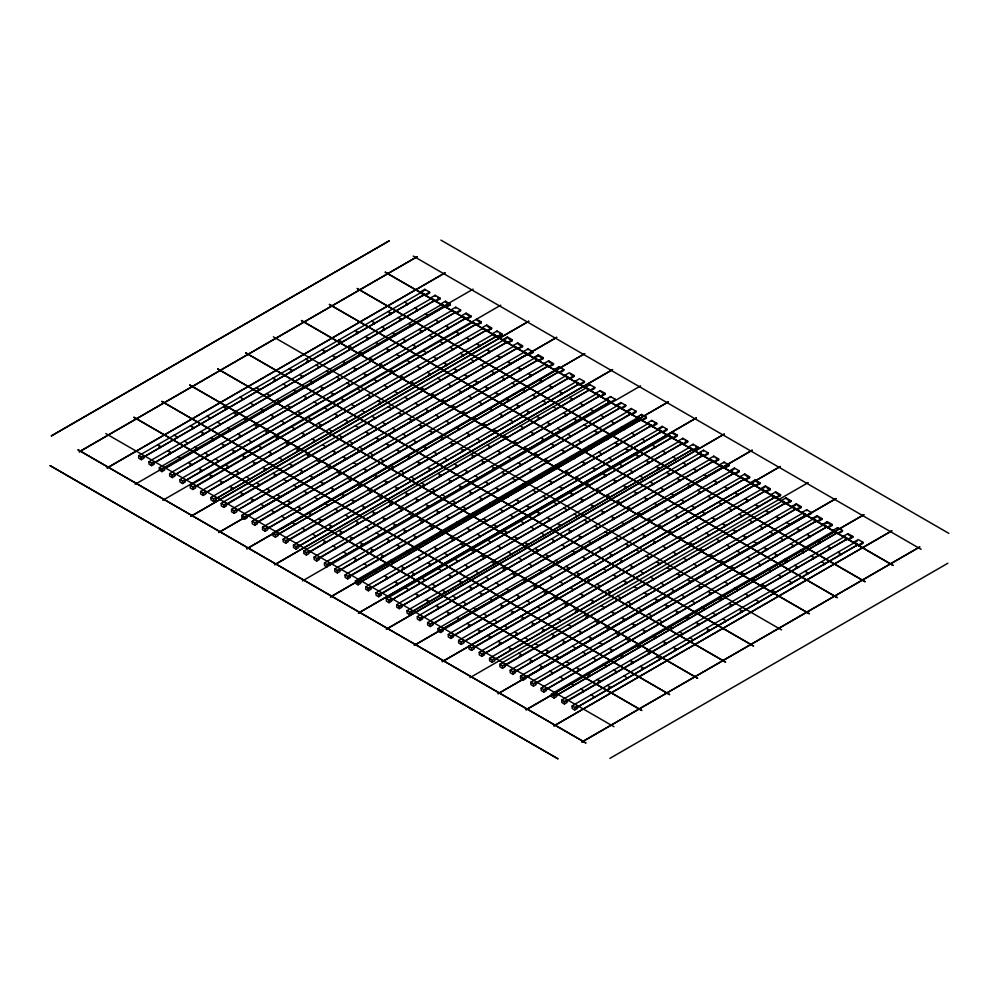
<?xml version="1.0" encoding="UTF-8"?>
<svg xmlns="http://www.w3.org/2000/svg" width="999" height="999" viewBox="0 0 999 999"><rect width="100%" height="100%" fill="white"/><g stroke="black" fill="none" stroke-linecap="round" stroke-linejoin="round"><path stroke-width="1.5" d="M176.286 438.224L177.41 437.075L174.051 435.139M209.228 419.205L210.339 418.069L206.993 416.133M186.613 444.18L187.725 443.044L184.378 441.108M242.158 400.187L243.281 399.051L239.935 397.115M219.543 425.162L220.667 424.026L217.307 422.09M252.485 406.143L253.596 405.007L250.25 403.072M207.255 456.093L208.366 454.957L205.02 453.022M285.414 387.125L286.538 385.989L283.192 384.053M217.57 462.05L218.681 460.914L215.334 458.978M318.356 368.119L319.48 366.97L316.121 365.035M295.741 393.094L296.853 391.945L293.506 390.01M250.512 443.032L251.623 441.895L248.276 439.96M351.298 349.101L352.41 347.964L349.063 346.029M328.683 374.076L329.795 372.927L326.448 371.004M283.441 424.026L284.565 422.877L281.206 420.941M361.613 355.057L362.737 353.921L359.378 351.985M424.438 294.455L143.357 457.23L424.438 294.455L421.079 292.52L138.699 455.731L138.699 458.204L141.309 459.702L143.906 458.204L143.906 455.731L141.309 457.23L138.699 455.731M316.383 405.007L317.495 403.871L314.148 401.935M293.768 429.982L294.88 428.846L291.533 426.91M248.526 479.932L249.65 478.783L246.291 476.848M394.555 336.039L395.666 334.902L392.32 332.967M434.752 300.424L153.671 463.199L434.752 300.424L431.406 298.489L151.436 460.114M326.698 410.964L327.822 409.827L324.463 407.892M281.468 460.914L282.58 459.777L279.233 457.842M427.485 317.02L428.608 315.884L425.249 313.948M382.255 366.97L383.366 365.834L380.02 363.898M359.64 391.945L360.751 390.809L357.405 388.873M163.986 469.155L445.079 306.381L441.72 304.445L159.34 467.644L159.34 470.117L161.938 471.628L164.548 470.117L164.548 467.644L161.938 469.155L159.34 467.644M398.726 357.467L399.837 356.331L396.491 354.395M376.111 382.442L377.222 381.306L373.876 379.37M353.484 407.417L354.608 406.268L351.261 404.345M330.869 432.392L331.993 431.243L328.634 429.308M308.254 457.367L309.378 456.218L306.019 454.283M392.57 372.927L393.693 371.79L390.347 369.855M285.639 482.342L286.75 481.193L283.404 479.258M263.024 507.305L264.136 506.168L260.789 504.233M455.394 312.337L174.313 475.112L455.394 312.337L452.048 310.402L172.078 472.04M431.655 338.449L432.779 337.312L429.433 335.377M324.725 447.852L325.836 446.715L322.49 444.78M409.041 363.424L410.164 362.287L406.805 360.352M386.426 388.399L387.55 387.262L384.19 385.327M363.811 413.374L364.922 412.237L361.576 410.302M341.196 438.349L342.307 437.212L338.961 435.277M425.512 353.921L426.623 352.772L423.276 350.836M318.581 463.324L319.692 462.187L316.346 460.252M295.954 488.299L297.078 487.15L293.731 485.227M273.339 513.274L274.463 512.125L271.104 510.189M465.709 318.294L184.628 481.068L465.709 318.294L462.362 316.358L182.392 477.997M357.667 428.833L358.778 427.697L355.432 425.761M441.983 344.405L443.094 343.269L439.747 341.333M419.368 369.38L420.479 368.244L417.132 366.308M396.753 394.355L397.864 393.219L394.518 391.283M374.126 419.33L375.249 418.194L371.89 416.258M351.511 444.305L352.635 443.169L349.275 441.233M328.896 469.28L330.007 468.144L326.661 466.208M413.211 384.852L414.335 383.703L410.976 381.768M306.281 494.255L307.392 493.119L304.046 491.183M390.597 409.827L391.72 408.678L388.361 406.743M283.666 519.23L284.777 518.094L281.431 516.158M192.72 483.953L472.689 322.315L476.036 324.25L194.955 487.025M452.297 350.362L453.421 349.225L450.062 347.29M407.068 400.312L408.179 399.175L404.832 397.24M384.453 425.287L385.564 424.15L382.217 422.215M361.838 450.262L362.949 449.125L359.603 447.19M339.21 475.237L340.334 474.1L336.988 472.165M316.596 500.212L317.719 499.075L314.36 497.14M293.981 525.187L295.105 524.05L291.745 522.115M486.351 330.207L205.27 492.982L486.351 330.207L483.004 328.271L203.034 489.91M355.681 465.734L356.805 464.585L353.446 462.649M440.01 381.293L441.121 380.157L437.774 378.221M417.382 406.268L418.506 405.132L415.159 403.196M372.152 456.218L373.276 455.082L369.917 453.146M349.538 481.193L350.649 480.057L347.302 478.121M433.853 396.765L434.977 395.629L431.618 393.693M326.923 506.168L328.034 505.032L324.687 503.096M304.308 531.143L305.419 530.007L302.073 528.071M496.678 336.163L215.597 498.938L496.678 336.163L493.319 334.228L210.939 497.44L210.939 499.912L213.549 501.411L216.146 499.912L216.146 497.44L213.549 498.938L210.939 497.44M472.939 362.287L474.063 361.139L470.704 359.203M450.324 387.262L451.436 386.113L448.089 384.178M405.094 437.2L406.206 436.063L402.859 434.128M382.48 462.175L383.591 461.038L380.244 459.103M337.237 512.125L338.361 510.988L335.002 509.053M314.623 537.1L315.734 535.963L312.387 534.028M225.911 504.907L506.993 342.133L503.646 340.197M483.266 368.244L484.378 367.095L481.031 365.172M438.024 418.194L439.148 417.045L435.789 415.109M415.409 443.169L416.533 442.02L413.174 440.084M370.179 493.106L371.291 491.97L367.944 490.034M347.565 518.081L348.676 516.945L345.329 515.009M517.32 348.089L236.239 510.864L517.32 348.089L513.961 346.154L231.581 509.353L231.581 511.825L234.191 513.336L236.788 511.825L236.788 509.353L234.191 510.864L231.581 509.353M470.966 399.175L472.077 398.039L468.731 396.103M448.351 424.15L449.463 423.014L446.116 421.079M403.109 474.1L404.233 472.952L400.886 471.016M380.494 499.075L381.618 497.927L378.259 495.991M464.822 414.635L465.934 413.499L462.587 411.563M335.264 549.013L336.376 547.877L333.029 545.941M244.318 513.748L524.288 352.11L527.634 354.046L444.18 402.722L445.292 401.586L441.945 399.65M481.281 405.132L482.405 403.996L479.045 402.06M436.051 455.082L437.162 453.946L433.816 452.01M413.436 480.057L414.548 478.921L411.201 476.985M368.206 530.007L369.318 528.858L365.971 526.935M345.579 554.982L346.703 553.833L343.344 551.898M256.868 522.777L537.962 360.002L534.602 358.067L254.645 519.705M514.223 386.113L515.334 384.977L511.988 383.042M446.366 461.038L447.49 459.902L444.143 457.967M401.136 510.988L402.26 509.852L398.901 507.917M378.521 535.963L379.632 534.827L376.286 532.892M548.276 365.959L267.195 528.733L548.276 365.959L544.93 364.023L262.537 527.235L262.537 529.707L265.147 531.206L267.757 529.707L267.757 527.235L265.147 528.733L262.537 527.235M479.308 442.02L480.432 440.884L477.072 438.948M411.463 516.945L412.575 515.809L409.228 513.873M366.221 566.895L367.345 565.759L363.986 563.823M558.591 371.915L277.51 534.69L558.591 371.915L555.244 369.98L275.274 531.618M512.25 423.002L513.361 421.865L510.014 419.93M444.393 497.927L445.517 496.79L442.157 494.855M376.548 572.852L377.659 571.715L374.313 569.78M287.837 540.646L568.918 377.872L565.571 375.936L283.179 539.148L283.179 541.62L285.789 543.119L288.399 541.62L288.399 539.148L285.789 540.646L283.179 539.148M545.179 403.996L546.303 402.847L542.944 400.911M477.335 478.908L478.446 477.772L475.099 475.836M409.478 553.833L410.601 552.697L407.242 550.761M579.233 383.841L298.152 546.615L579.233 383.841L575.886 381.905L295.916 543.531M555.506 409.952L556.618 408.803L553.271 406.88M510.264 459.902L511.388 458.753L508.029 456.818M442.42 534.815L443.531 533.678L440.184 531.743M589.56 389.797L308.479 552.572L589.56 389.797L586.201 387.862L306.243 549.5M582.292 406.393L583.404 405.257L580.057 403.321M475.362 515.809L476.473 514.66L473.126 512.724M559.677 431.368L560.789 430.232L557.442 428.296M537.062 456.343L538.174 455.207L534.827 453.271M514.435 481.318L515.559 480.182L512.212 478.246M407.505 590.721L408.616 589.585L405.269 587.649M318.793 558.528L599.875 395.754L596.528 393.818L316.558 555.456M491.82 506.293L492.944 505.157L489.585 503.221M469.205 531.268L470.329 530.132L466.97 528.196M446.59 556.243L447.702 555.107L444.355 553.171M423.976 581.218L425.087 580.082L421.74 578.146M592.607 412.362L593.731 411.213L590.384 409.278M569.992 437.337L571.116 436.188L567.757 434.253M547.377 462.3L548.501 461.163L545.142 459.228M440.447 571.715L441.558 570.566L438.211 568.643M524.762 487.275L525.874 486.138L522.527 484.203M610.202 401.71L329.121 564.485L610.202 401.71L606.843 399.775L326.885 561.413M502.147 512.25L503.259 511.113L499.912 509.178M586.463 427.822L587.587 426.685L584.228 424.75M479.532 537.225L480.644 536.088L477.297 534.153M456.905 562.2L458.029 561.063L454.682 559.128M434.29 587.175L435.414 586.038L432.055 584.103M602.934 418.319L604.045 417.17L600.699 415.247M580.319 443.294L581.43 442.145L578.084 440.222M557.704 468.269L558.816 467.12L555.469 465.184M535.077 493.244L536.201 492.095L532.842 490.159M620.516 407.667L339.435 570.441L620.516 407.667L617.17 405.731L334.777 568.943L334.777 571.416L337.387 572.914L339.997 571.416L339.997 568.943L337.387 570.441L334.777 568.943M512.462 518.219L513.586 517.07L510.227 515.134M489.847 543.181L490.971 542.045L487.612 540.109M467.232 568.156L468.344 567.02L464.997 565.084M613.249 424.275L614.373 423.139L611.013 421.203M590.634 449.25L591.758 448.114L588.399 446.178M568.019 474.225L569.13 473.089L565.784 471.153M545.404 499.2L546.515 498.051L543.169 496.128M522.789 524.175L523.901 523.026L520.554 521.091M500.162 549.15L501.286 548.001L497.939 546.066M477.547 574.125L478.671 572.976L475.312 571.041M454.932 599.1L456.056 597.951L452.697 596.016M600.961 455.207L602.072 454.07L598.726 452.135M578.334 480.182L579.457 479.045L576.111 477.11M555.719 505.157L556.843 504.02L553.483 502.085M641.158 419.58L360.077 582.355L641.158 419.58L637.812 417.644L357.842 579.283M533.104 530.132L534.228 528.995L530.869 527.06M510.489 555.107L511.6 553.97L508.254 552.035M487.874 580.082L488.986 578.933L485.639 577.01M465.259 605.057L466.371 603.908L463.024 601.972M633.89 436.188L635.014 435.052L631.655 433.116M611.276 461.163L612.387 460.027L609.04 458.091M566.046 511.113L567.157 509.977L563.811 508.041M651.473 425.549L370.392 588.324L651.473 425.549L648.126 423.613L368.156 585.239M543.431 536.088L544.542 534.952L541.196 533.016M520.804 561.063L521.928 559.927L518.568 557.991M498.189 586.038L499.313 584.902L495.954 582.966M475.574 611.013L476.698 609.877L473.339 607.941M644.218 442.145L645.329 441.009L641.982 439.073M598.975 492.095L600.099 490.959L596.74 489.023M576.361 517.07L577.484 515.934L574.125 513.998M380.719 594.28L661.8 431.506L658.453 429.57L378.484 591.208M531.131 567.02L532.242 565.884L528.896 563.948M508.516 591.995L509.627 590.859L506.281 588.923M485.901 616.97L487.012 615.834L483.666 613.898M631.917 473.076L633.029 471.94L629.682 470.005M609.303 498.051L610.414 496.915L607.067 494.98M672.115 437.462L391.034 600.237L672.115 437.462L668.768 435.527L386.388 598.726L386.388 601.198L388.986 602.709L391.596 601.198L391.596 598.726L388.986 600.237L386.388 598.726M564.06 548.001L565.184 546.865L561.838 544.93M541.446 572.976L542.569 571.84L539.21 569.905M496.216 622.926L497.327 621.79L493.981 619.855M664.859 454.07L665.971 452.922L662.624 450.986M642.232 479.045L643.356 477.897L639.997 475.961M597.002 528.983L598.114 527.847L594.767 525.911M682.442 443.419L401.361 606.193L682.442 443.419L679.083 441.483L399.125 603.121M574.388 553.958L575.499 552.822L572.152 550.886M529.158 603.908L530.269 602.772L526.923 600.836M506.53 628.883L507.654 627.747L504.295 625.811M675.174 460.027L676.286 458.878L672.939 456.955M629.944 509.977L631.056 508.828L627.709 506.893M607.317 534.952L608.441 533.803L605.094 531.868M411.675 612.15L692.757 449.375L689.41 447.44L407.018 610.651L407.018 613.124L409.627 614.622L412.237 613.124L412.237 610.651L409.627 612.15L407.018 610.651M562.087 584.89L563.211 583.753L559.852 581.818M539.472 609.865L540.584 608.728L537.237 606.793M640.259 515.934L641.383 514.797L638.024 512.862M703.084 455.332L422.003 618.106L703.084 455.332L699.725 453.396M595.029 565.884L596.141 564.735L592.794 562.799M572.415 590.859L573.526 589.71L570.179 587.774M527.172 640.809L528.296 639.66L524.937 637.724M673.201 496.915L674.313 495.779L670.966 493.843M713.398 461.288L432.317 624.063L713.398 461.288L710.052 459.353L430.082 620.991M605.344 571.84L606.468 570.704L603.109 568.768M560.114 621.79L561.226 620.641L557.879 618.718M537.499 646.765L538.611 645.616L535.264 643.681M706.131 477.897L707.255 476.76L703.895 474.825M638.286 552.822L639.397 551.685L636.051 549.75M442.632 630.032L723.726 467.257L720.366 465.322L437.987 628.521L437.987 630.993L440.584 632.504L443.194 630.993L443.194 628.521M570.429 627.747L571.553 626.61L568.194 624.675M525.199 677.697L806.28 514.922L802.934 512.986L522.964 674.625M671.216 533.803L672.339 532.667L668.993 530.731M734.04 473.214L452.959 635.988L734.04 473.214L730.694 471.278L450.724 632.916M603.371 608.728L604.482 607.592L601.136 605.656M687.687 524.3L688.811 523.164L685.451 521.228M665.072 549.275L666.196 548.139L662.837 546.203M642.457 574.25L643.568 573.101L640.222 571.178M619.842 599.225L620.953 598.076L617.607 596.141M704.158 514.785L705.269 513.648L701.922 511.713M597.227 624.2L598.339 623.051L594.992 621.116M574.6 649.175L575.724 648.026L572.377 646.091M551.985 674.138L553.109 673.001L549.75 671.066M744.355 479.17L463.274 641.945L744.355 479.17L741.008 477.235L458.628 640.434L458.628 642.906L461.226 644.417L463.836 642.906L463.836 640.434L461.226 641.945L458.628 640.434M636.313 589.71L637.424 588.573L634.078 586.638M720.629 505.282L721.74 504.145L718.393 502.21M698.014 530.257L699.125 529.12L695.779 527.185M675.386 555.232L676.51 554.095L673.164 552.16M568.456 664.635L569.567 663.498L566.221 661.563M652.772 580.207L653.895 579.07L650.536 577.135M630.157 605.182L631.281 604.045L627.921 602.11M607.542 630.157L608.653 629.008L605.307 627.085M691.857 545.716L692.981 544.58L689.622 542.644M584.927 655.132L586.038 653.983L582.692 652.06M669.243 570.691L670.366 569.555L667.007 567.619M562.312 680.107L563.424 678.958L560.077 677.022M751.335 483.191L754.682 485.127L473.601 647.901M730.943 511.238L732.067 510.102L728.708 508.166M708.328 536.213L709.452 535.077L706.093 533.141M601.398 645.616L602.509 644.48L599.163 642.544M685.714 561.188L686.825 560.052L683.478 558.116M663.099 586.163L664.21 585.027L660.863 583.091M640.484 611.138L641.595 610.002L638.249 608.066M617.857 636.113L618.98 634.977L615.634 633.041M702.185 551.685L703.296 550.536L699.949 548.601M595.242 661.088L596.366 659.952L593.006 658.016M572.627 686.063L573.751 684.927L570.392 682.991M764.997 491.083L483.916 653.858L764.997 491.083L761.65 489.148L481.68 650.786M741.27 517.195L742.382 516.058L739.035 514.123M718.656 542.17L719.767 541.033L716.42 539.098M696.028 567.145L697.152 566.008L693.793 564.073M650.799 617.095L651.922 615.958L648.563 614.023M628.184 642.07L629.295 640.933L625.948 638.998M605.569 667.045L606.68 665.908L603.334 663.973M582.954 692.02L584.065 690.883L580.719 688.948M775.324 497.04L494.243 659.815L775.324 497.04L771.965 495.104L492.007 656.743M751.585 523.151L752.709 522.015L749.35 520.079M728.97 548.126L730.082 546.99L726.735 545.054M683.741 598.076L684.852 596.94L681.505 595.004M661.126 623.051L662.237 621.915L658.89 619.979M722.826 563.598L723.938 562.462L720.591 560.526M615.884 673.001L617.007 671.865L613.648 669.929M593.269 697.976L594.38 696.84L591.033 694.904M504.557 665.771L785.639 502.997L782.292 501.061L502.322 662.699M761.912 529.12L763.024 527.971L759.677 526.036M739.285 554.095L740.409 552.947L737.062 551.011M716.67 579.058L717.794 577.922L714.435 575.986M694.055 604.033L695.179 602.897L691.82 600.961M755.756 544.58L756.88 543.444L753.521 541.508M648.826 653.983L649.937 652.846L646.59 650.911M626.211 678.958L627.322 677.821L623.975 675.886M795.966 508.966L514.885 671.74L795.966 508.966L792.607 507.03L510.227 670.229L510.227 672.702L512.837 674.213L515.434 672.702L515.434 670.229L512.837 671.74L510.227 670.229M772.227 535.077L773.338 533.928L769.992 532.005M749.612 560.052L750.724 558.903L747.377 556.967M726.997 585.027L728.109 583.878L724.762 581.942M788.698 525.561L789.809 524.425L786.463 522.489M681.755 634.977L682.879 633.828L679.52 631.892M659.14 659.939L660.264 658.803L656.905 656.867M806.28 514.922L526.461 676.96M759.927 566.008L761.051 564.872L757.692 562.937M737.312 590.983L738.436 589.847L735.077 587.912M714.697 615.958L715.808 614.81L712.462 612.887M692.082 640.933L693.194 639.785L689.847 637.849M753.783 581.468L754.894 580.332L751.548 578.396M535.514 683.653L816.608 520.879L813.248 518.943L530.869 682.142L530.869 684.615L533.466 686.126L536.076 684.615L536.076 682.142L533.466 683.653L530.869 682.142M792.869 546.99L793.98 545.854L790.634 543.918M770.254 571.965L771.365 570.829L768.019 568.893M725.012 621.915L726.136 620.779L722.789 618.843M826.922 526.835L545.841 689.61L826.922 526.835L823.576 524.9M803.184 552.947L804.307 551.81L800.948 549.875M757.954 602.897L759.065 601.76L755.719 599.825M837.237 532.792L556.156 695.566L837.237 532.792L833.89 530.856L553.921 692.494M790.896 583.878L792.007 582.742L788.661 580.806M566.483 701.523L847.564 538.748L844.217 536.813L561.825 700.024L561.825 702.497L564.435 703.995L567.032 702.497L567.032 700.024L564.435 701.523L561.825 700.024M823.825 564.86L824.949 563.723L821.59 561.788M857.879 544.705L576.798 707.479L857.879 544.705L854.532 542.769M51.374 435.914L389.335 240.759L51.374 435.876M105.807 433.578L613.948 726.698M133.953 417.282L641.87 710.526L133.953 417.332M217.732 368.918L725.649 662.162L217.732 368.956M273.351 336.838L781.493 629.907M329.433 304.42L837.349 597.664L329.433 304.47M413.211 256.056L921.128 549.338M440.909 240.11L948.825 533.354M420.342 291.908L424.812 289.323L429.645 292.12L429.645 293.019L425.174 295.604L425.174 294.693L420.342 291.908L420.342 292.807L423.688 290.871M425.174 294.693L429.645 292.12M430.656 297.864L435.127 295.279L439.972 298.077L439.972 298.976L435.502 301.561L435.502 300.649L430.656 297.864L430.656 298.763M149.013 461.688L151.623 463.199L154.233 461.688L154.233 464.16L151.623 465.671L149.013 464.16L149.013 461.688L151.623 460.189M435.502 300.649L439.972 298.077M440.984 303.821L445.442 301.236L450.287 304.033L450.287 304.932L445.816 307.517L445.816 306.618L440.984 303.821L440.984 304.72M473.114 289.161L135.152 484.29M165.11 468.019L445.079 306.381M445.816 306.618L450.287 304.033M451.298 309.777L455.769 307.192L460.601 309.99L460.601 310.889L456.143 313.474L456.143 312.575L451.298 309.777L451.298 310.677M169.655 473.601L172.265 475.112L174.875 473.601L174.875 476.073L172.265 477.584L169.655 476.073L169.655 473.601L172.265 472.102M456.143 312.575L460.601 309.99M461.613 315.734L466.083 313.162L470.929 315.946L470.929 316.858L466.458 319.43L466.458 318.531L461.613 315.734L461.613 316.633M179.982 479.57L182.58 481.068L185.19 479.57L185.19 482.042L182.58 483.541L179.982 482.042L179.982 479.57L182.58 478.059M466.458 318.531L470.929 315.946M162.849 500.287L500.811 305.157M190.297 485.526L192.907 487.025L195.517 485.526L195.517 487.999L192.907 489.498L190.297 487.999L190.297 485.526L192.907 484.016M196.066 485.889L476.036 324.25M476.785 324.488L481.243 321.903L481.243 322.814L476.785 325.387L476.785 324.488L471.94 321.69L471.94 322.602M482.255 327.647L486.725 325.075L491.57 327.872L491.57 328.771L487.1 331.343L487.1 330.444L482.255 327.647L482.255 328.559M200.624 491.483L203.222 492.982L205.831 491.483L205.831 493.956L203.222 495.454L200.624 493.956L200.624 491.483L203.222 489.972M487.1 330.444L491.57 327.872M492.582 333.616L497.052 331.031L501.885 333.828L501.885 334.727L497.415 337.312L497.415 336.401L492.582 333.616L492.582 334.515M497.415 336.401L501.885 333.828M502.897 339.573L507.367 336.988L512.212 339.785L512.212 340.684L507.742 343.269L507.742 342.357L502.897 339.573L502.897 340.472M223.676 501.823L506.256 338.536M221.254 503.396L223.863 504.907L226.473 503.396L226.473 505.869L223.863 507.38L221.254 505.869L221.254 503.396L223.863 501.898M227.035 503.758L506.993 342.133M507.742 342.357L512.212 339.785M513.224 345.529L517.682 342.944L522.527 345.741L522.527 346.641L518.056 349.225L518.056 348.326L513.224 345.529L513.224 346.428M518.056 348.326L522.527 345.741M523.538 351.486L528.009 348.901L532.854 351.698L532.854 352.597L528.384 355.182L528.384 354.283L523.538 351.486L523.538 352.385M241.895 515.309L244.505 516.82L247.115 515.309L247.115 517.782L244.505 519.293L241.895 517.782L241.895 515.309L244.505 513.811M527.634 354.046L246.553 516.82L442.907 403.459M556.668 337.362L218.706 532.529L556.668 337.4M528.384 354.283L532.854 351.698M533.866 357.442L538.324 354.87L543.169 357.654L543.169 358.566L538.698 361.139L538.698 360.239L533.866 357.442L533.866 358.341L538.324 355.769L543.169 358.566M252.223 521.278L254.82 522.777L257.43 521.278L257.43 523.751L254.82 525.249L252.223 523.751L252.223 521.278L254.82 519.767M257.992 521.64L537.962 360.002M538.698 360.239L543.169 357.654M544.18 363.399L548.651 360.826L553.483 363.611L553.483 364.523L549.025 367.095L549.025 366.196L544.18 363.399L544.18 364.31M549.025 366.196L553.483 363.611M554.495 369.355L558.965 366.783L563.811 369.58L563.811 370.479L559.34 373.052L559.34 372.152L554.495 369.355L554.495 370.267M272.864 533.191L275.462 534.69L278.072 533.191L278.072 535.664L275.462 537.162L272.864 535.664L272.864 533.191L275.462 531.68M246.853 548.776L584.815 353.609L246.853 548.738M559.34 372.152L563.811 369.58M564.822 375.324L569.293 372.739L574.125 375.537L574.125 376.436L569.667 379.021L569.667 378.109L564.822 375.324L564.822 376.223M288.948 539.51L568.918 377.872M569.667 378.109L574.125 375.537M575.137 381.281L579.607 378.696L584.452 381.493L584.452 382.392L579.982 384.977L579.982 384.066L575.137 381.281L575.137 382.18M293.506 545.104L296.104 546.615L298.713 545.104L298.713 547.577L296.104 549.088L293.506 547.577L293.506 545.104L296.104 543.606M579.982 384.066L584.452 381.493M585.464 387.237L589.934 384.652L594.767 387.45L594.767 388.349L590.297 390.934L590.297 390.035L585.464 387.237L585.464 388.136M303.821 551.061L306.431 552.572L309.028 551.061L309.028 553.533L306.431 555.044L303.821 553.533L303.821 551.061L306.431 549.562M590.297 390.035L594.767 387.45M595.779 393.194L600.249 390.609L605.094 393.406L605.094 394.305L600.624 396.89L600.624 395.991L595.779 393.194L595.779 394.093M314.136 557.017L316.745 558.528L319.355 557.017L319.355 559.49L316.745 561.001L314.136 559.49L314.136 557.017L316.745 555.519M319.917 557.392L599.875 395.754M600.624 395.991L605.094 393.406M608.341 398.763L606.106 400.05L606.106 399.15L610.564 396.578L615.409 399.363L615.409 400.274M324.463 562.986L327.073 564.485L327.073 566.957L324.463 565.459L324.463 562.986L327.073 561.475M327.073 564.485L329.67 562.986L329.67 565.459M606.106 399.15L610.938 401.948L615.409 399.363M302.485 580.894L640.671 385.864M616.42 405.107L620.891 402.535L625.736 405.319L625.736 406.231L621.266 408.803L621.266 407.904L616.42 405.107L616.42 406.019M617.544 405.369L620.891 403.434L620.891 402.535M621.266 407.904L625.736 405.319M626.748 411.064L631.206 408.491L636.051 411.288L636.051 412.187L631.58 414.76L631.58 413.861L626.748 411.064L626.748 411.975M347.527 573.326L627.484 411.688L630.844 413.623L350.874 575.262M627.859 411.326L631.206 409.39L631.206 408.491M345.105 574.9L347.702 576.398L350.312 574.9L350.312 577.372L347.702 578.871L345.105 577.372L345.105 574.9L347.702 573.389M349.75 576.398L629.72 414.76L628.608 414.123M631.58 413.861L636.051 411.288M637.062 417.033L641.533 414.448L646.365 417.245L646.365 418.144L641.907 420.729L641.907 419.817L637.062 417.033L637.062 417.932L639.298 416.645M355.419 580.856L358.029 582.355L360.639 580.856L360.639 583.329L358.029 584.827L355.419 583.329L355.419 580.856L358.029 579.345M668.368 401.848L330.407 597.015L668.368 401.898M641.907 419.817L646.365 417.245M647.377 422.989L651.847 420.404L656.693 423.201L656.693 424.1L652.222 426.685L652.222 425.774L647.377 422.989L647.377 423.888M365.746 586.813L368.344 588.324L370.954 586.813L370.954 589.285L368.344 590.796L365.746 589.285L365.746 586.813L368.344 585.314M652.222 425.774L656.693 423.201M657.704 428.946L662.175 426.361L667.007 429.158L667.007 430.057L662.549 432.642L662.549 431.743L657.704 428.946L657.704 429.845M658.816 429.195L662.175 427.272L662.175 426.361M376.061 592.769L378.671 594.28L381.281 592.769L381.281 595.242L378.671 596.753L376.061 595.242L376.061 592.769L378.671 591.271M381.83 593.144L661.8 431.506M662.549 431.743L667.007 429.158M668.019 434.902L672.489 432.317L677.334 435.114L677.334 436.014L672.864 438.598L672.864 437.699L668.019 434.902L668.019 435.801M672.864 437.699L677.334 435.114M678.346 440.859L682.816 438.286L687.649 441.071L687.649 441.983L683.179 444.555L683.179 443.656L678.346 440.859L678.346 441.758M396.703 604.695L399.313 606.193L401.91 604.695L401.91 607.167L399.313 608.666L396.703 607.167L396.703 604.695L399.313 603.184M683.179 443.656L687.649 441.071M688.661 446.815L693.131 444.243L697.976 447.028L697.976 447.939L693.506 450.512L693.506 449.612L688.661 446.815L688.661 447.727M412.799 611.013L692.757 449.375M693.506 449.612L697.976 447.028M698.988 452.772L703.446 450.199L708.291 452.997L708.291 453.896L703.82 456.468L703.82 455.569L698.988 452.772L698.988 453.683M419.767 615.034L701.223 452.385M417.345 616.608L419.955 618.106L422.552 616.608L422.552 619.08L419.955 620.579L417.345 619.08L417.345 616.608L419.955 615.097M703.82 455.569L708.291 452.997M709.302 458.741L713.773 456.156L718.618 458.953L718.618 459.852L714.148 462.437L714.148 461.526L709.302 458.741L709.302 459.64M427.659 622.564L430.269 624.063L432.879 622.564L432.879 625.037L430.269 626.535L427.659 625.037L427.659 622.564L430.269 621.053M714.148 461.526L718.618 458.953M719.63 464.697L724.088 462.112L728.933 464.91L728.933 465.809L724.462 468.394L724.462 467.482L719.63 464.697L719.63 465.596M752.147 450.224L414.185 645.391L752.147 450.262M443.756 628.883L723.726 467.257M724.462 467.482L728.933 464.91M729.944 470.654L734.415 468.069L739.248 470.866L739.248 471.765L734.789 474.35L734.789 473.451L729.944 470.654L729.944 471.553L733.291 469.617M448.301 634.477L450.911 635.988L453.521 634.477L453.521 636.95L450.911 638.461L448.301 636.95L448.301 634.477L450.911 632.979M734.789 473.451L739.248 470.866M740.259 476.61L744.73 474.026L749.575 476.823L749.575 477.722L745.104 480.307L745.104 479.408L740.259 476.61L740.259 477.51M745.104 479.408L749.575 476.823M750.586 482.567L755.057 479.995L759.889 482.779L759.889 483.691L755.431 486.263L755.431 485.364L750.586 482.567L750.586 483.466M442.332 661.638L780.294 466.471L442.332 661.6M468.943 646.403L471.553 647.901L474.163 646.403L474.163 648.875L471.553 650.374L468.943 648.875L468.943 646.403L471.553 644.892M474.712 646.765L754.682 485.127M755.431 485.364L759.889 482.779M760.901 488.523L765.371 485.951L770.217 488.736L770.217 489.647L765.746 492.22L765.746 491.321L760.901 488.523L760.901 489.435M762.025 488.786L764.26 487.5M479.27 652.359L481.868 653.858L484.478 652.359L484.478 654.832L481.868 656.331L479.27 654.832L479.27 652.359L481.868 650.849M765.746 491.321L770.217 488.736M771.228 494.48L775.699 491.908L780.531 494.705L780.531 495.604L776.061 498.176L776.061 497.277L771.228 494.48L771.228 495.392M489.585 658.316L492.195 659.815L494.792 658.316L494.792 660.789L492.195 662.287L489.585 660.789L489.585 658.316L492.195 656.805M776.061 497.277L780.531 494.705M470.029 677.634L808.228 482.592M781.543 500.449L786.013 497.864L790.858 500.661L790.858 501.56L786.388 504.145L786.388 503.234L781.543 500.449L781.543 501.348M499.9 664.273L502.509 665.771L505.119 664.273L505.119 666.745L502.509 668.244L499.9 666.745L499.9 664.273L502.509 662.762M505.681 664.635L785.639 502.997M786.388 503.234L790.858 500.661M791.87 506.406L796.328 503.821L801.173 506.618L801.173 507.517L796.702 510.102L796.702 509.19L791.87 506.406L791.87 507.305L795.216 505.369M796.702 509.19L801.173 506.618M802.185 512.362L806.655 509.777L811.5 512.574L811.5 513.474L807.03 516.058L807.03 515.159L802.185 512.362L802.185 513.261M520.541 676.186L523.151 677.697L525.761 676.186L525.761 678.658L523.151 680.169L520.541 678.658L520.541 676.186L523.151 674.687M807.03 515.159L811.5 512.574M812.512 518.319L816.97 515.734L821.815 518.531L821.815 519.43L817.344 522.015L817.344 521.116L812.512 518.319L812.512 519.218L816.97 516.645L816.97 515.734M536.638 682.517L816.608 520.879M817.344 521.116L821.815 518.531M822.826 524.275L827.297 521.703L832.13 524.487L832.13 525.399L827.671 527.971L827.671 527.072L822.826 524.275L822.826 525.174M543.606 686.538L827.297 522.602L827.297 521.703M541.183 688.111L543.793 689.61L546.403 688.111L546.403 690.584L543.793 692.082L541.183 690.584L541.183 688.111L543.793 686.6M827.671 527.072L832.13 524.487M833.141 530.232L837.612 527.659L842.457 530.444L842.457 531.356L837.986 533.928L837.986 533.029L833.141 530.232L833.141 531.143M551.51 694.068L554.108 695.566L556.718 694.068L556.718 696.54L554.108 698.039L551.51 696.54L551.51 694.068L554.108 692.557M863.848 514.71L525.886 709.877L863.848 514.76M837.986 533.029L842.457 530.444M843.468 536.188L847.939 533.616L852.771 536.413L852.771 537.312L848.301 539.885L848.301 538.985L843.468 536.188L843.468 537.1M567.594 700.386L847.564 538.748M848.301 538.985L852.771 536.413M853.783 542.157L858.253 539.572L863.099 542.37L863.099 543.269L858.628 545.854L858.628 544.942L853.783 542.157L853.783 543.056M574.562 704.407L857.142 541.121M572.152 705.981L574.75 707.479L577.36 705.981L577.36 708.453L574.75 709.952L572.152 708.453L572.152 705.981L574.75 704.47M858.628 544.942L863.099 542.37M585.789 742.944L77.872 449.7L585.789 742.906M669.567 694.58L161.651 401.336L669.567 694.53M865.047 581.718L357.13 288.474L865.047 581.668M947.851 563.249L609.889 758.378M481.243 321.903L476.411 319.118L476.411 320.017M437.55 297.577L439.972 298.976M446.653 302.834L450.287 304.932M467.295 314.76L470.929 316.858M477.622 320.716L481.243 322.814M487.937 326.673L491.57 328.771M499.463 333.329L501.885 334.727M508.578 338.586L512.212 340.684M518.893 344.543L522.527 346.641M530.432 351.211L532.854 352.597M553.483 364.523L548.651 361.725L548.651 360.826M570.504 374.338L574.125 376.436M601.46 392.22L605.094 394.305M654.27 422.702L656.693 424.1M676.123 435.327L672.489 433.229L672.489 432.317M685.227 440.584L687.649 441.983M695.554 446.541L697.976 447.939M716.196 458.454L718.618 459.852M726.51 464.41L728.933 465.809M745.941 475.636L749.575 477.722M756.268 481.593L759.889 483.691M766.583 487.549L770.217 489.647M776.897 493.506L780.531 495.604M787.224 499.463L790.858 501.56M797.539 505.419L801.173 507.517M818.181 517.345L821.815 519.43M827.297 522.602L832.13 525.399M852.771 537.312L847.939 534.515L847.939 533.616M422.202 294.955L423.314 295.604M432.517 300.911L433.641 301.561M442.844 306.868L443.956 307.517M464.597 319.43L462.362 316.358M504.757 342.62L505.881 343.269M535.726 360.502L536.838 361.139M566.683 378.371L567.794 379.021M576.997 384.328L578.121 384.977M597.639 396.241L598.763 396.89M607.966 402.21L609.078 402.847M638.923 420.079L640.047 420.729M649.25 426.036L650.361 426.685M659.565 431.993L660.676 432.642M669.879 437.949L671.003 438.598M680.207 443.918L681.318 444.555M690.521 449.875L691.645 450.512M700.848 455.831L701.96 456.468M711.163 461.788L712.287 462.437M721.49 467.744L722.602 468.394M731.805 473.701L732.929 474.35M783.403 503.496L784.527 504.145M814.372 521.366L815.484 522.015M845.329 539.248L846.44 539.885M855.644 545.204L856.767 545.854M404.62 302.035L407.967 303.971L406.843 305.107L405.731 304.458M414.935 307.992L418.281 309.927L417.17 311.064L416.046 310.427M435.576 319.905L438.923 321.84L437.812 322.977L436.688 322.34M445.891 325.861L449.25 327.797L448.126 328.946L447.015 328.296M456.218 331.83L459.565 333.753L458.454 334.902L457.33 334.253M466.533 337.787L469.892 339.722L468.768 340.859L467.657 340.209M476.86 343.743L480.207 345.679L479.095 346.815L477.972 346.166M487.175 349.7L490.521 351.636L489.41 352.772L488.299 352.135M497.502 355.656L500.849 357.592L499.725 358.728L498.613 358.092M507.817 361.613L511.163 363.549L510.052 364.685L508.928 364.048M518.131 367.57L521.49 369.505L520.367 370.654L519.255 370.005M528.459 373.539L531.805 375.462L530.694 376.611L529.57 375.961M538.773 379.495L542.132 381.431L541.008 382.567L539.897 381.918M549.1 385.452L552.447 387.387L551.336 388.524L550.212 387.874M559.415 391.408L562.774 393.344L561.65 394.48L560.539 393.843M569.742 397.365L573.089 399.3L571.977 400.437L570.854 399.8M621.341 427.16L624.687 429.095L623.576 430.232L622.452 429.582M652.297 445.03L655.656 446.965L654.532 448.101L653.421 447.465M683.266 462.912L686.613 464.847L685.489 465.984L684.377 465.334M693.581 468.868L696.927 470.804L695.816 471.94L694.692 471.291M714.223 480.781L717.569 482.717L716.458 483.853L715.334 483.216M724.537 486.738L727.896 488.673L726.773 489.81L725.661 489.173M734.864 492.694L738.211 494.63L737.1 495.779L735.976 495.129M745.179 498.663L748.538 500.586L747.414 501.735L746.303 501.086M755.506 504.62L758.853 506.555L757.741 507.692L756.618 507.042M765.821 510.576L769.168 512.512L768.056 513.648L766.932 512.999M776.136 516.533L779.495 518.469L778.371 519.605L777.259 518.968M796.777 528.446L800.137 530.382L799.013 531.518L797.901 530.881M807.105 534.403L810.451 536.338L809.34 537.487L808.216 536.838M817.419 540.372L820.778 542.295L819.655 543.444L818.543 542.794M827.746 546.328L831.093 548.264L829.982 549.4L828.858 548.751M838.061 552.285L841.42 554.22L840.296 555.357L839.185 554.707M388.149 311.538L391.496 313.474L390.384 314.61L389.26 313.973M398.464 317.495L401.823 319.43L400.699 320.579L399.588 319.93M408.791 323.464L412.137 325.387L411.026 326.536L409.902 325.886M419.105 329.42L422.452 331.356L421.341 332.492L420.229 331.843M460.389 353.246L463.736 355.182L462.624 356.318L461.501 355.681M491.346 371.128L494.705 373.064L493.581 374.2L492.47 373.551M501.673 377.085L505.019 379.021L503.908 380.157L502.784 379.508M522.302 388.998L525.661 390.934L524.537 392.07L523.426 391.433M532.629 394.955L535.976 396.89L534.865 398.027L533.741 397.39M563.586 412.837L566.945 414.772L565.821 415.909L564.71 415.259M573.913 418.793L577.26 420.729L576.148 421.865L575.024 421.216M594.555 430.706L597.902 432.642L596.778 433.778L595.666 433.141M604.87 436.663L608.216 438.598L607.105 439.735L605.981 439.098M615.184 442.619L618.543 444.555L617.419 445.704L616.308 445.054M625.511 448.588L628.858 450.512L627.747 451.66L626.623 451.011M635.826 454.545L639.185 456.481L638.061 457.617L636.95 456.968M646.153 460.502L649.5 462.437L648.388 463.573L647.265 462.924M656.468 466.458L659.827 468.394L658.703 469.53L657.592 468.881M666.795 472.415L670.142 474.35L669.03 475.487L667.906 474.85M677.11 478.371L680.456 480.307L679.345 481.443L678.234 480.806M687.437 484.328L690.784 486.263L689.66 487.412L688.548 486.763M697.752 490.297L701.098 492.22L699.987 493.369L698.863 492.719M708.066 496.253L711.425 498.189L710.301 499.325L709.19 498.676M780.319 537.962L783.666 539.897L782.542 541.033L781.43 540.384M811.275 555.831L814.622 557.767L813.511 558.903L812.387 558.266M371.678 321.054L375.025 322.989L373.913 324.126L372.789 323.476M381.993 327.01L385.352 328.946L384.228 330.082L383.117 329.433M402.634 338.923L405.994 340.859L404.87 341.995L403.758 341.358M412.962 344.88L416.308 346.815L415.197 347.952L414.073 347.315M433.603 356.805L436.95 358.728L435.826 359.877L434.715 359.228M443.918 362.762L447.265 364.697L446.153 365.834L445.03 365.184M454.233 368.718L457.592 370.654L456.468 371.79L455.357 371.141M464.56 374.675L467.907 376.611L466.795 377.747L465.671 377.098M474.875 380.631L478.234 382.567L477.11 383.703L475.999 383.067M485.202 386.588L488.548 388.524L487.437 389.66L486.313 389.023M495.516 392.545L498.876 394.48L497.752 395.629L496.64 394.98M505.844 398.514L509.19 400.437L508.079 401.586L506.955 400.936M516.158 404.47L519.505 406.406L518.394 407.542L517.282 406.893M526.485 410.427L529.832 412.362L528.708 413.499L527.597 412.849M536.8 416.383L540.147 418.319L539.035 419.455L537.912 418.806M547.115 422.34L550.474 424.275L549.35 425.412L548.239 424.775M619.368 464.048L622.714 465.984L621.59 467.12L620.479 466.483M650.324 481.93L653.671 483.853L652.559 485.002L651.435 484.353M660.639 487.887L663.998 489.822L662.874 490.959L661.763 490.309M681.281 499.8L684.64 501.735L683.516 502.872L682.404 502.222M691.608 505.756L694.954 507.692L693.843 508.828L692.719 508.191M712.25 517.669L715.596 519.605L714.472 520.754L713.361 520.104M722.564 523.638L725.911 525.561L724.799 526.71L723.676 526.061M732.879 529.595L736.238 531.53L735.114 532.667L734.003 532.017M743.206 535.551L746.553 537.487L745.441 538.623L744.317 537.974M763.848 547.464L767.195 549.4L766.083 550.536L764.959 549.9M774.163 553.421L777.522 555.357L776.398 556.493L775.286 555.856M784.49 559.378L787.836 561.313L786.725 562.462L785.601 561.813M794.804 565.347L798.151 567.27L797.04 568.419L795.928 567.769M805.132 571.303L808.478 573.239L807.354 574.375L806.243 573.726M355.207 330.557L358.554 332.492L357.442 333.629L356.331 332.992M365.534 336.513L368.881 338.449L367.757 339.585L366.645 338.948M375.849 342.47L379.195 344.405L378.084 345.554L376.96 344.905M386.163 348.426L389.523 350.362L388.399 351.511L387.287 350.861M427.447 372.265L430.806 374.2L429.682 375.337L428.571 374.7M458.416 390.134L461.763 392.07L460.639 393.219L459.528 392.57M489.373 408.017L492.719 409.952L491.608 411.089L490.484 410.439M499.687 413.973L503.046 415.909L501.923 417.045L500.811 416.408M520.329 425.886L523.688 427.822L522.564 428.971L521.453 428.321M530.656 431.843L534.003 433.778L532.892 434.927L531.768 434.278M540.971 437.812L544.318 439.747L543.206 440.884L542.095 440.234M551.298 443.768L554.645 445.704L553.521 446.84L552.41 446.191M561.613 449.725L564.959 451.66L563.848 452.797L562.724 452.147M571.928 455.681L575.287 457.617L574.163 458.753L573.051 458.116M582.255 461.638L585.601 463.573L584.49 464.71L583.366 464.073M592.569 467.594L595.928 469.53L594.805 470.679L593.693 470.029M602.897 473.551L606.243 475.487L605.132 476.635L604.008 475.986M613.211 479.52L616.57 481.456L615.446 482.592L614.335 481.943M623.538 485.477L626.885 487.412L625.774 488.548L624.65 487.899M633.853 491.433L637.2 493.369L636.088 494.505L634.977 493.856M644.18 497.39L647.527 499.325L646.403 500.462L645.292 499.825M654.495 503.346L657.841 505.282L656.73 506.418L655.606 505.781M664.81 509.303L668.169 511.238L667.045 512.387L665.933 511.738M675.137 515.259L678.483 517.195L677.372 518.344L676.248 517.694M778.333 574.85L781.693 576.785L780.569 577.922L779.457 577.272M338.736 340.06L342.095 341.995L340.971 343.144L339.86 342.495M369.705 357.942L373.052 359.877L371.94 361.014L370.816 360.364M400.661 375.811L404.008 377.747L402.897 378.883L401.773 378.246M421.303 387.737L424.65 389.672L423.539 390.809L422.415 390.159M452.26 405.606L455.619 407.542L454.495 408.678L453.384 408.042M472.902 417.52L476.248 419.455L475.137 420.591L474.026 419.955M483.229 423.476L486.575 425.412L485.452 426.561L484.34 425.911M493.543 429.445L496.89 431.381L495.779 432.517L494.655 431.868M503.858 435.402L507.217 437.337L506.093 438.474L504.982 437.824M514.185 441.358L517.532 443.294L516.421 444.43L515.297 443.781M524.5 447.315L527.859 449.25L526.735 450.387L525.624 449.75M586.425 483.066L589.772 485.002L588.661 486.138L587.537 485.489M617.382 500.936L620.741 502.872L619.617 504.008L618.506 503.371M648.351 518.818L651.698 520.754L650.586 521.89L649.462 521.241M658.666 524.775L662.012 526.71L660.901 527.847L659.79 527.197M679.308 536.688L682.654 538.623L681.543 539.76L680.419 539.123M710.264 554.57L713.623 556.505L712.499 557.642L711.388 556.992M730.906 566.483L734.265 568.419L733.141 569.555L732.03 568.906M741.233 572.439L744.58 574.375L743.468 575.511L742.344 574.875M761.862 584.353L765.222 586.288L764.098 587.424L762.986 586.788M772.19 590.309L775.536 592.245L774.425 593.394L773.301 592.744M322.277 349.575L325.624 351.511L324.5 352.647L323.389 351.998M332.592 355.532L335.939 357.467L334.827 358.604L333.703 357.967M342.907 361.488L346.266 363.424L345.142 364.56L344.031 363.923M353.234 367.445L356.581 369.38L355.469 370.517L354.345 369.88M363.549 373.401L366.908 375.337L365.784 376.486L364.672 375.836M425.474 409.153L428.821 411.089L427.709 412.225L426.585 411.588M456.431 427.035L459.79 428.971L458.666 430.107L457.554 429.458M466.758 432.992L470.104 434.927L468.993 436.063L467.869 435.414M487.4 444.905L490.746 446.84L489.635 447.977L488.511 447.34M497.714 450.861L501.061 452.797L499.95 453.933L498.838 453.296M518.356 462.787L521.703 464.722L520.591 465.859L519.468 465.209M528.671 468.743L532.03 470.679L530.906 471.815L529.795 471.166M538.998 474.7L542.345 476.635L541.233 477.772L540.109 477.122M549.313 480.656L552.672 482.592L551.548 483.728L550.437 483.091M559.64 486.613L562.986 488.548L561.875 489.685L560.751 489.048M569.954 492.569L573.314 494.505L572.19 495.641L571.078 495.005M580.282 498.526L583.628 500.462L582.517 501.61L581.393 500.961M590.596 504.495L593.943 506.431L592.832 507.567L591.708 506.918M600.911 510.452L604.27 512.387L603.146 513.523L602.035 512.874M611.238 516.408L614.585 518.344L613.473 519.48L612.35 518.831M621.553 522.365L624.912 524.3L623.788 525.437L622.677 524.8M631.88 528.321L635.227 530.257L634.115 531.393L632.991 530.756M642.195 534.278L645.554 536.213L644.43 537.35L643.319 536.713M652.522 540.234L655.868 542.17L654.757 543.319L653.633 542.669M704.12 570.029L707.467 571.965L706.355 573.101L705.232 572.464M745.404 593.868L748.75 595.804L747.639 596.94L746.515 596.291M305.806 359.078L309.153 361.014L308.042 362.15L306.918 361.513M336.763 376.96L340.11 378.896L338.998 380.032L337.874 379.383M347.078 382.917L350.437 384.852L349.313 385.989L348.201 385.339M367.719 394.83L371.079 396.765L369.955 397.902L368.843 397.265M378.047 400.786L381.393 402.722L380.282 403.858L379.158 403.221M398.688 412.712L402.035 414.635L400.924 415.784L399.8 415.134M409.003 418.668L412.362 420.604L411.238 421.74L410.127 421.091M419.33 424.625L422.677 426.561L421.553 427.697L420.442 427.048M429.645 430.581L432.992 432.517L431.88 433.653L430.756 433.017M439.96 436.538L443.319 438.474L442.195 439.61L441.083 438.973M450.287 442.495L453.633 444.43L452.522 445.566L451.398 444.93M460.601 448.451L463.961 450.387L462.837 451.536L461.725 450.886M470.929 454.42L474.275 456.343L473.164 457.492L472.04 456.843M481.243 460.377L484.602 462.312L483.479 463.449L482.367 462.799M491.57 466.333L494.917 468.269L493.806 469.405L492.682 468.756M501.885 472.29L505.232 474.225L504.12 475.362L503.009 474.725M584.452 519.955L587.799 521.89L586.688 523.026L585.564 522.39M615.409 537.837L618.756 539.76L617.644 540.909L616.52 540.259M625.724 543.793L629.083 545.729L627.959 546.865L626.848 546.216M646.365 555.706L649.725 557.642L648.601 558.778L647.489 558.141M656.693 561.663L660.039 563.598L658.928 564.735L657.804 564.098M677.334 573.576L680.681 575.511L679.57 576.66L678.446 576.011M687.649 579.545L690.996 581.468L689.884 582.617L688.773 581.967M697.976 585.501L701.323 587.437L700.199 588.573L699.088 587.924M708.291 591.458L711.638 593.394L710.526 594.53L709.402 593.881M718.606 597.414L721.965 599.35L720.841 600.486L719.73 599.85M728.933 603.371L732.279 605.307L731.168 606.443L730.044 605.806M739.248 609.328L742.607 611.263L741.483 612.399L740.371 611.763M289.335 368.594L292.682 370.529L291.571 371.665L290.447 371.016M299.65 374.55L303.009 376.486L301.885 377.622L300.774 376.973M309.977 380.507L313.324 382.442L312.212 383.579L311.089 382.929M320.292 386.463L323.651 388.399L322.527 389.535L321.416 388.898M330.619 392.42L333.966 394.355L332.854 395.492L331.73 394.855M340.934 398.376L344.28 400.312L343.169 401.461L342.058 400.811M392.532 428.171L395.891 430.107L394.767 431.243L393.656 430.606M423.501 446.053L426.848 447.977L425.736 449.125L424.612 448.476M454.458 463.923L457.804 465.859L456.693 466.995L455.569 466.346M464.772 469.88L468.131 471.815L467.008 472.952L465.896 472.315M485.414 481.793L488.773 483.728L487.649 484.877L486.538 484.228M495.741 487.762L499.088 489.685L497.977 490.834L496.853 490.184M506.056 493.718L509.415 495.654L508.291 496.79L507.18 496.141M516.383 499.675L519.73 501.61L518.618 502.747L517.494 502.097M526.698 505.631L530.044 507.567L528.933 508.703L527.822 508.054M537.025 511.588L540.372 513.523L539.248 514.66L538.136 514.023M547.34 517.544L550.686 519.48L549.575 520.616L548.451 519.98M557.654 523.501L561.013 525.437L559.89 526.585L558.778 525.936M567.981 529.47L571.328 531.393L570.217 532.542L569.093 531.893M578.296 535.427L581.655 537.362L580.531 538.498L579.42 537.849M588.623 541.383L591.97 543.319L590.859 544.455L589.735 543.806M598.938 547.34L602.297 549.275L601.173 550.412L600.062 549.762M609.265 553.296L612.612 555.232L611.5 556.368L610.377 555.731M619.58 559.253L622.926 561.188L621.815 562.325L620.704 561.688M629.907 565.209L633.254 567.145L632.13 568.294L631.018 567.644M671.178 589.048L674.537 590.983L673.413 592.12L672.302 591.47M702.147 606.917L705.494 608.853L704.382 610.002L703.259 609.353M272.864 378.097L276.211 380.032L275.1 381.168L273.988 380.532M303.821 395.979L307.18 397.902L306.056 399.051L304.945 398.401M334.79 413.848L338.137 415.784L337.025 416.92L335.901 416.271M345.105 419.805L348.464 421.74L347.34 422.877L346.228 422.24M365.746 431.718L369.093 433.653L367.982 434.802L366.87 434.153M376.074 437.687L379.42 439.61L378.296 440.759L377.185 440.109M386.388 443.643L389.735 445.579L388.623 446.715L387.5 446.066M396.703 449.6L400.062 451.536L398.938 452.672L397.827 452.023M407.03 455.556L410.377 457.492L409.265 458.628L408.141 457.979M417.345 461.513L420.704 463.449L419.58 464.585L418.469 463.948M427.672 467.47L431.019 469.405L429.907 470.541L428.783 469.905M437.987 473.426L441.346 475.362L440.222 476.511L439.11 475.861M448.314 479.383L451.66 481.318L450.549 482.467L449.425 481.818M458.628 485.352L461.975 487.287L460.864 488.424L459.752 487.774M468.956 491.308L472.302 493.244L471.178 494.38L470.067 493.731M479.27 497.265L482.617 499.2L481.506 500.337L480.382 499.687M551.51 538.973L554.857 540.909L553.746 542.045L552.634 541.396M582.467 556.843L585.826 558.778L584.702 559.927L583.591 559.278M613.436 574.725L616.783 576.66L615.671 577.797L614.547 577.147M623.751 580.681L627.11 582.617L625.986 583.753L624.875 583.104M644.392 592.594L647.739 594.53L646.628 595.666L645.516 595.029M654.72 598.551L658.066 600.486L656.942 601.635L655.831 600.986M665.034 604.507L668.381 606.443L667.27 607.592L666.146 606.942M675.349 610.476L678.708 612.412L677.584 613.548L676.473 612.899M685.676 616.433L689.023 618.369L687.911 619.505L686.788 618.856M695.991 622.389L699.35 624.325L698.226 625.461L697.115 624.812M706.318 628.346L709.665 630.282L708.553 631.418L707.429 630.781M256.393 387.6L259.752 389.535L258.629 390.684L257.517 390.035M266.721 393.569L270.067 395.504L268.956 396.64L267.832 395.991M277.035 399.525L280.394 401.461L279.27 402.597L278.159 401.948M287.362 405.482L290.709 407.417L289.598 408.554L288.474 407.904M297.677 411.438L301.024 413.374L299.912 414.51L298.801 413.873M308.004 417.395L311.351 419.33L310.227 420.467L309.116 419.83M318.319 423.351L321.666 425.287L320.554 426.436L319.43 425.786M390.559 465.059L393.906 466.995L392.794 468.144L391.683 467.495M421.516 482.942L424.875 484.877L423.751 486.014L422.639 485.364M431.843 488.898L435.189 490.834L434.078 491.97L432.954 491.321M452.485 500.811L455.831 502.747L454.72 503.883L453.596 503.246M462.799 506.768L466.158 508.703L465.034 509.852L463.923 509.203M483.441 518.693L486.788 520.629L485.676 521.765L484.565 521.116M493.768 524.65L497.115 526.585L495.991 527.722L494.88 527.072M504.083 530.606L507.43 532.542L506.318 533.678L505.194 533.029M514.398 536.563L517.757 538.498L516.633 539.635L515.521 538.998M524.725 542.519L528.071 544.455L526.96 545.591L525.836 544.954M535.039 548.476L538.399 550.412L537.275 551.56L536.163 550.911M545.367 554.433L548.713 556.368L547.602 557.517L546.478 556.868M555.681 560.402L559.04 562.337L557.917 563.473L556.805 562.824M566.008 566.358L569.355 568.294L568.244 569.43L567.12 568.781M576.323 572.315L579.67 574.25L578.558 575.387L577.447 574.737M586.638 578.271L589.997 580.207L588.873 581.343L587.762 580.706M596.965 584.228L600.312 586.163L599.2 587.3L598.076 586.663M607.28 590.184L610.639 592.12L609.515 593.269L608.403 592.619M669.205 625.936L672.552 627.872L671.44 629.008L670.317 628.371M260.564 409.028L263.923 410.964L262.799 412.1L261.688 411.463M270.891 414.985L274.238 416.92L273.127 418.057L272.003 417.42M301.848 432.867L305.207 434.802L304.083 435.939L302.972 435.289M312.175 438.823L315.522 440.759L314.41 441.895L313.286 441.246M332.804 450.736L336.163 452.672L335.04 453.808L333.928 453.171M343.132 456.693L346.478 458.628L345.367 459.765L344.243 459.128M363.773 468.618L367.12 470.554L366.009 471.69L364.885 471.041M374.088 474.575L377.447 476.511L376.323 477.647L375.212 476.998M384.415 480.531L387.762 482.467L386.65 483.603L385.527 482.954M394.73 486.488L398.089 488.424L396.965 489.56L395.854 488.923M405.057 492.445L408.404 494.38L407.292 495.516L406.168 494.88M415.372 498.401L418.718 500.337L417.607 501.473L416.483 500.836M425.686 504.358L429.046 506.293L427.922 507.442L426.81 506.793M436.014 510.327L439.36 512.262L438.249 513.399L437.125 512.749M446.328 516.283L449.687 518.219L448.563 519.355L447.452 518.706M456.655 522.24L460.002 524.175L458.891 525.312L457.767 524.662M549.537 575.861L552.884 577.797L551.773 578.933L550.649 578.296M580.494 593.743L583.841 595.679L582.729 596.815L581.618 596.166M590.821 599.7L594.168 601.635L593.044 602.772L591.932 602.122M611.45 611.613L614.81 613.548L613.686 614.685L612.574 614.048M621.778 617.569L625.124 619.505L624.013 620.641L622.889 620.004M632.092 623.526L635.451 625.461L634.328 626.598L633.216 625.961M642.419 629.482L645.766 631.418L644.655 632.567L643.531 631.917M652.734 635.451L656.093 637.387L654.969 638.523L653.858 637.874M663.061 641.408L666.408 643.344L665.297 644.48L664.173 643.831M673.376 647.364L676.723 649.3L675.611 650.436L674.5 649.787M223.464 406.618L226.81 408.554L225.699 409.69L224.575 409.053M233.778 412.575L237.138 414.51L236.014 415.659L234.902 415.01M244.106 418.544L247.452 420.479L246.328 421.615L245.217 420.966M254.42 424.5L257.767 426.436L256.656 427.572L255.532 426.923M264.735 430.457L268.094 432.392L266.97 433.529L265.859 432.879M275.062 436.413L278.409 438.349L277.297 439.485L276.174 438.848M285.377 442.37L288.736 444.305L287.612 445.442L286.501 444.805M295.704 448.326L299.051 450.262L297.939 451.398L296.815 450.761M357.617 484.078L360.976 486.014L359.852 487.15L358.741 486.513M388.586 501.96L391.933 503.896L390.821 505.032L389.697 504.383M419.543 519.83L422.889 521.765L421.778 522.902L420.666 522.265M429.87 525.786L433.216 527.722L432.092 528.858L430.981 528.221M450.499 537.699L453.858 539.635L452.734 540.784L451.623 540.134M460.826 543.668L464.173 545.604L463.061 546.74L461.938 546.091M471.141 549.625L474.5 551.56L473.376 552.697L472.265 552.047M481.468 555.581L484.815 557.517L483.703 558.653L482.579 558.004M491.783 561.538L495.142 563.473L494.018 564.61L492.907 563.973M502.11 567.494L505.457 569.43L504.345 570.566L503.221 569.929M512.425 573.451L515.771 575.387L514.66 576.523L513.548 575.886M522.752 579.408L526.098 581.343L524.975 582.492L523.863 581.843M533.066 585.377L536.413 587.3L535.302 588.448L534.178 587.799M543.381 591.333L546.74 593.269L545.616 594.405L544.505 593.756M553.708 597.29L557.055 599.225L555.943 600.362L554.82 599.712M564.023 603.246L567.382 605.182L566.258 606.318L565.147 605.681M574.35 609.203L577.697 611.138L576.585 612.275L575.461 611.638M584.665 615.159L588.024 617.095L586.9 618.231L585.789 617.594M636.263 644.954L639.622 646.89L638.498 648.026L637.387 647.389M227.635 428.047L230.981 429.982L229.87 431.118L228.746 430.482M237.949 434.003L241.308 435.939L240.185 437.075L239.073 436.438M258.591 445.916L261.938 447.852L260.826 449.001L259.715 448.351M268.918 451.885L272.265 453.808L271.141 454.957L270.03 454.308M289.548 463.798L292.907 465.734L291.783 466.87L290.672 466.221M299.875 469.755L303.221 471.69L302.11 472.827L300.986 472.19M310.19 475.711L313.549 477.647L312.425 478.783L311.313 478.146M320.517 481.668L323.863 483.603L322.752 484.74L321.628 484.103M330.831 487.624L334.19 489.56L333.067 490.709L331.955 490.059M341.159 493.593L344.505 495.516L343.394 496.665L342.27 496.016M351.473 499.55L354.82 501.486L353.708 502.622L352.597 501.973M361.8 505.506L365.147 507.442L364.023 508.578L362.912 507.929M372.115 511.463L375.462 513.399L374.35 514.535L373.226 513.898M382.43 517.42L385.789 519.355L384.665 520.491L383.554 519.855M392.757 523.376L396.103 525.312L394.992 526.448L393.868 525.811M403.072 529.333L406.431 531.268L405.307 532.417L404.195 531.768M413.399 535.302L416.745 537.225L415.634 538.374L414.51 537.724M423.713 541.258L427.072 543.194L425.949 544.33L424.837 543.681M434.041 547.215L437.387 549.15L436.276 550.287L435.152 549.637M516.595 594.88L519.955 596.815L518.831 597.951L517.719 597.302M547.564 612.749L550.911 614.685L549.787 615.834L548.676 615.184M578.521 630.631L581.868 632.567L580.756 633.703L579.632 633.054M588.836 636.588L592.195 638.523L591.071 639.66L589.959 639.01M609.477 648.501L612.837 650.436L611.713 651.573L610.601 650.936M619.805 654.457L623.151 656.393L622.04 657.542L620.916 656.892M630.119 660.426L633.466 662.349L632.355 663.498L631.243 662.849M640.446 666.383L643.793 668.319L642.669 669.455L641.558 668.806M190.522 425.636L193.868 427.572L192.757 428.708L191.646 428.072M200.849 431.593L204.196 433.529L203.072 434.665L201.96 434.028M211.164 437.55L214.51 439.485L213.399 440.634L212.275 439.985M221.478 443.519L224.837 445.442L223.714 446.59L222.602 445.941M231.805 449.475L235.152 451.411L234.041 452.547L232.917 451.898M242.12 455.432L245.479 457.367L244.355 458.504L243.244 457.854M252.447 461.388L255.794 463.324L254.683 464.46L253.559 463.811M262.762 467.345L266.121 469.28L264.997 470.417L263.886 469.78M273.089 473.301L276.436 475.237L275.324 476.373L274.201 475.736M355.644 520.966L359.003 522.902L357.879 524.05L356.768 523.401M386.613 538.848L389.96 540.784L388.836 541.92L387.724 541.271M396.928 544.805L400.274 546.74L399.163 547.877L398.039 547.227M417.57 556.718L420.916 558.653L419.805 559.79L418.681 559.153M427.884 562.674L431.243 564.61L430.119 565.759L429.008 565.109M448.526 574.6L451.885 576.535L450.761 577.672L449.65 577.022M458.853 580.556L462.2 582.492L461.088 583.628L459.965 582.979M469.168 586.513L472.515 588.448L471.403 589.585L470.292 588.935M479.495 592.469L482.842 594.405L481.718 595.541L480.606 594.904M489.81 598.426L493.156 600.362L492.045 601.498L490.921 600.861M500.124 604.383L503.484 606.318L502.36 607.467L501.248 606.818M510.452 610.352L513.798 612.275L512.687 613.423L511.563 612.774M520.766 616.308L524.125 618.244L523.001 619.38L521.89 618.731M531.093 622.265L534.44 624.2L533.329 625.337L532.205 624.687M541.408 628.221L544.767 630.157L543.643 631.293L542.532 630.644M551.735 634.178L555.082 636.113L553.97 637.25L552.847 636.613M562.05 640.134L565.397 642.07L564.285 643.206L563.174 642.569M194.693 447.065L198.052 449.001L196.928 450.137L195.816 449.488M225.662 464.935L229.008 466.87L227.884 468.007L226.773 467.37M235.976 470.891L239.323 472.827L238.212 473.976L237.088 473.326M256.618 482.817L259.965 484.752L258.853 485.889L257.73 485.239M266.933 488.773L270.292 490.709L269.168 491.845L268.057 491.196M277.26 494.73L280.607 496.665L279.495 497.802L278.371 497.152M287.575 500.686L290.934 502.622L289.81 503.758L288.699 503.121M297.902 506.643L301.248 508.578L300.137 509.715L299.013 509.078M308.216 512.599L311.563 514.535L310.452 515.684L309.34 515.034M318.544 518.556L321.89 520.491L320.766 521.64L319.655 520.991M328.858 524.525L332.205 526.461L331.094 527.597L329.97 526.948M339.173 530.481L342.532 532.417L341.408 533.553L340.297 532.904M349.5 536.438L352.847 538.374L351.735 539.51L350.612 538.861M359.815 542.395L363.174 544.33L362.05 545.466L360.939 544.83M370.142 548.351L373.489 550.287L372.377 551.423L371.253 550.786M380.457 554.308L383.816 556.243L382.692 557.392L381.581 556.743M390.784 560.264L394.13 562.2L393.019 563.349L391.895 562.699M401.099 566.233L404.445 568.169L403.334 569.305L402.222 568.656M411.413 572.19L414.772 574.125L413.648 575.262L412.537 574.612M442.382 590.059L445.729 591.995L444.617 593.131L443.494 592.494M514.622 631.768L517.969 633.703L516.858 634.84L515.734 634.203M545.579 649.65L548.938 651.585L547.814 652.722L546.703 652.072M555.906 655.606L559.253 657.542L558.141 658.678L557.017 658.029M576.548 667.519L579.895 669.455L578.771 670.591L577.659 669.954M586.863 673.476L590.209 675.411L589.098 676.548L587.974 675.911M597.177 679.432L600.536 681.368L599.412 682.517L598.301 681.867M607.504 685.389L610.851 687.324L609.74 688.473L608.616 687.824M157.58 444.655L160.939 446.59L159.815 447.727L158.704 447.077M167.907 450.611L171.254 452.547L170.142 453.683L169.018 453.047M178.222 456.568L181.581 458.504L180.457 459.64L179.345 459.003M188.549 462.525L191.895 464.46L190.784 465.609L189.66 464.96M198.863 468.481L202.223 470.417L201.099 471.565L199.987 470.916M209.191 474.45L212.537 476.386L211.426 477.522L210.302 476.873M219.505 480.407L222.864 482.342L221.741 483.479L220.629 482.829M229.832 486.363L233.179 488.299L232.068 489.435L230.944 488.786M240.147 492.32L243.494 494.255L242.382 495.392L241.258 494.755M250.462 498.276L253.821 500.212L252.697 501.348L251.586 500.711M322.714 539.984L326.061 541.92L324.937 543.056L323.826 542.42M353.671 557.867L357.018 559.802L355.906 560.938L354.782 560.289M384.627 575.736L387.987 577.672L386.863 578.808L385.751 578.171M394.955 581.693L398.301 583.628L397.19 584.765L396.066 584.128M415.596 593.606L418.943 595.541L417.819 596.69L416.708 596.041M425.911 599.575L429.258 601.51L428.146 602.647L427.023 601.997M436.226 605.531L439.585 607.467L438.461 608.603L437.35 607.954M446.553 611.488L449.9 613.423L448.788 614.56L447.664 613.91M456.868 617.444L460.227 619.38L459.103 620.516L457.992 619.88M467.195 623.401L470.541 625.337L469.43 626.473L468.306 625.836M477.51 629.358L480.869 631.293L479.745 632.429L478.633 631.793M487.837 635.314L491.183 637.25L490.072 638.398L488.948 637.749M498.151 641.283L501.498 643.219L500.387 644.355L499.275 643.706M508.479 647.24L511.825 649.175L510.701 650.312L509.59 649.662M518.793 653.196L522.14 655.132L521.028 656.268L519.905 655.619M529.108 659.153L532.467 661.088L531.343 662.225L530.232 661.588M539.435 665.109L542.782 667.045L541.67 668.181L540.546 667.544M437.987 628.521L440.584 630.032L440.584 632.504M802.934 512.986L804.045 515.409M771.965 495.104L773.089 497.539M493.319 334.228L494.443 336.663M837.612 527.659L837.612 528.558M806.655 509.777L806.655 510.689M796.328 503.821L796.328 504.72M786.013 497.864L786.013 498.763M775.699 491.908L775.699 492.807M765.371 485.951L765.371 486.85M755.057 479.995L755.057 480.894M744.73 474.026L744.73 474.937M734.415 468.069L734.415 468.981M724.088 462.112L724.088 463.012M713.773 456.156L713.773 457.055M703.446 450.199L703.446 451.098M693.131 444.243L693.131 445.142M682.816 438.286L682.816 439.185M651.847 420.404L651.847 421.303M641.533 414.448L641.533 415.347M610.938 401.948L610.938 402.847M610.564 396.578L610.564 397.477M600.249 390.609L600.249 391.521M589.934 384.652L589.934 385.564M574.75 707.479L574.75 709.952M564.435 701.523L564.435 703.995M558.965 366.783L558.965 367.682M554.108 695.566L554.108 698.039M543.793 689.61L543.793 692.082M538.324 354.87L538.324 355.769M533.466 683.653L533.466 686.126M528.009 348.901L528.009 349.812M523.151 677.697L523.151 680.169M517.682 342.944L517.682 343.856M512.837 671.74L512.837 674.213M507.367 336.988L507.367 337.887M502.509 665.771L502.509 668.244M497.052 331.031L497.052 331.93M492.195 659.815L492.195 662.287M486.725 325.075L486.725 325.974M481.868 653.858L481.868 656.331M471.553 647.901L471.553 650.374M466.083 313.162L466.083 314.061M461.226 641.945L461.226 644.417M455.769 307.192L455.769 308.104M450.911 635.988L450.911 638.461M445.442 301.236L445.442 302.148M435.127 295.279L435.127 296.179M430.269 624.063L430.269 626.535M424.812 289.323L424.812 290.222M419.955 618.106L419.955 620.579M409.627 612.15L409.627 614.622M399.313 606.193L399.313 608.666M388.986 600.237L388.986 602.709M378.671 594.28L378.671 596.753M368.344 588.324L368.344 590.796M358.029 582.355L358.029 584.827M347.702 576.398L347.702 578.871M337.387 570.441L337.387 572.914M316.745 558.528L316.745 561.001M306.431 552.572L306.431 555.044M296.104 546.615L296.104 549.088M285.789 540.646L285.789 543.119M275.462 534.69L275.462 537.162M265.147 528.733L265.147 531.206M254.82 522.777L254.82 525.249M244.505 516.82L244.505 519.293M234.191 510.864L234.191 513.336M223.863 504.907L223.863 507.38M213.549 498.938L213.549 501.411M203.222 492.982L203.222 495.454M192.907 487.025L192.907 489.498M182.58 481.068L182.58 483.541M172.265 475.112L172.265 477.584M161.938 469.155L161.938 471.628M151.623 463.199L151.623 465.671M141.309 457.23L141.309 459.702M50.175 465.646L558.091 758.89L50.175 465.696M189.798 385.04L697.714 678.321L189.798 385.077M245.654 352.797L753.571 646.041L245.654 352.834M301.498 320.542L809.427 613.786L301.498 320.592M385.277 272.178L893.193 565.459L385.277 272.228M417.045 256.743L79.071 451.91L417.045 256.793M444.967 272.877L107.005 468.032L444.967 272.914M528.746 321.241L190.772 516.408L528.746 321.278M612.524 369.605L274.55 564.772L612.524 369.655M696.291 417.982L358.329 613.136L696.291 418.019M724.225 434.103L386.251 629.258L724.225 434.14M835.926 498.588L497.964 693.756L835.926 498.638M891.782 530.831L553.808 725.998L891.782 530.881M919.704 546.952L581.743 742.12L919.704 547.002"/></g></svg>
